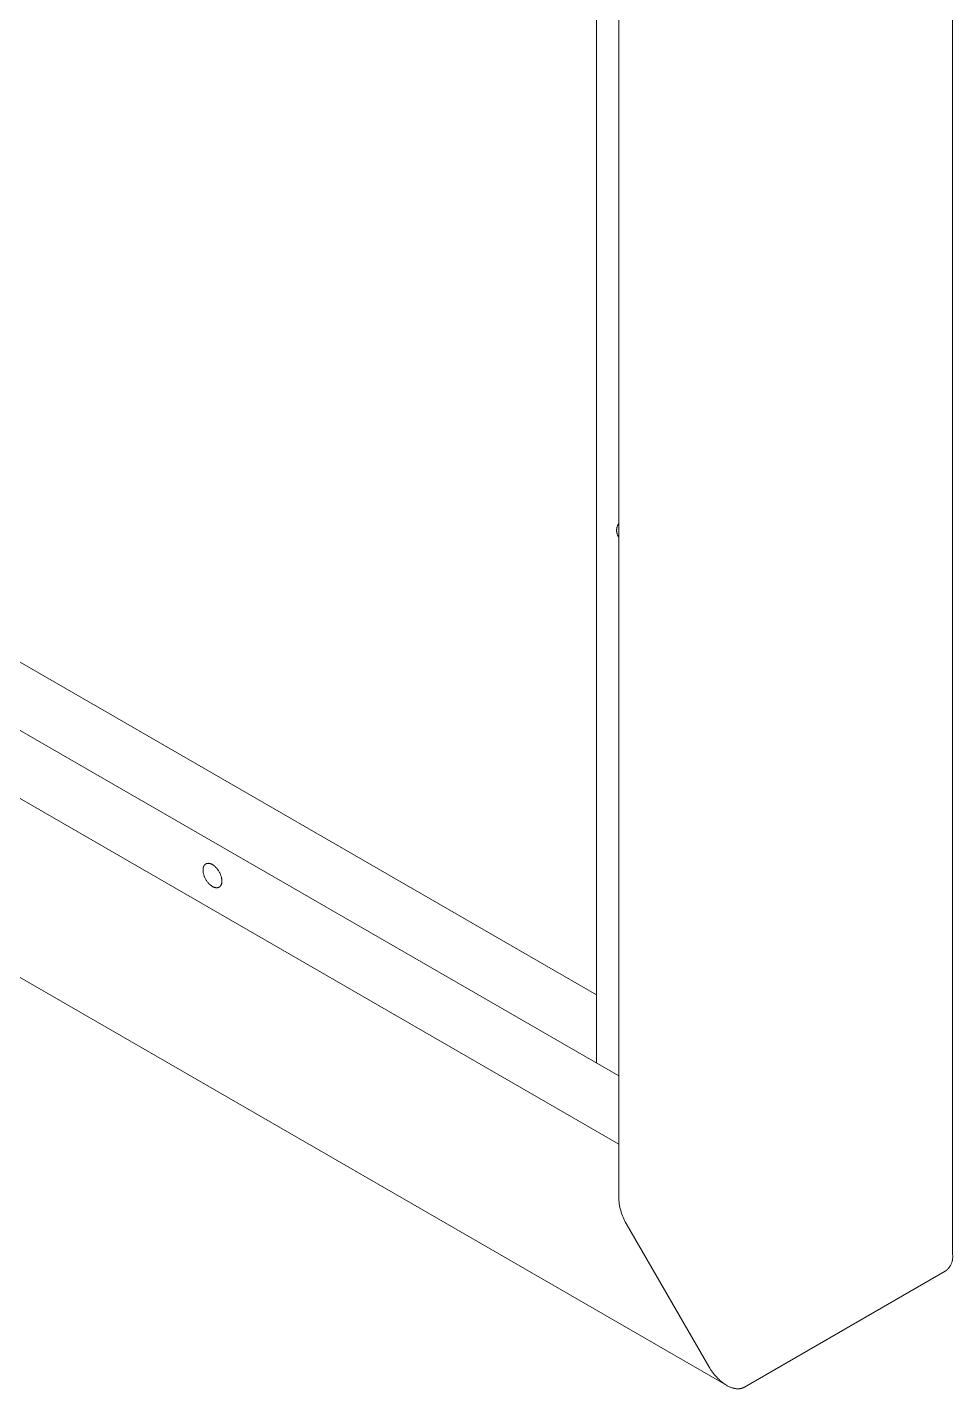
# Model space of a CAD drawing. Header units: millimetres. Extents: x -124 to 15640, y 659 to 4121.
# Drawn here: x 15506.8 to 15617.5, y 3335.6 to 3498.6 of the extents above; entities that cross this region are included whole.
import ezdxf

# ---------------------------------------------------------------- set-up
doc = ezdxf.new("R2010")
doc.units = ezdxf.units.MM
doc.layers.add('ZANO_R', color=7, linetype='Continuous', lineweight=0)

msp = doc.modelspace()

# ---------------------------------------------------------------- linework, layer by layer
at = {"layer": 'ZANO_R'}
for p, q in [((15617.47, 3725.78), (15617.47, 3351.63)), ((15577.53, 3358.36), (15577.53, 3702.72)), ((15574.87, 3374.59), (15574.87, 3701.19)), ((15577.53, 3373.06), (15327.38, 3517.48)), ((15341.53, 3517.48), (15574.87, 3382.76)), ((15327.38, 3509.31), (15577.53, 3364.89)), ((15590.35, 3336.06), (15308.83, 3498.6)), ((15577.45, 3439.08), (15577.48, 3439.12)), ((15577.48, 3439.12), (15577.5, 3439.16)), ((15577.5, 3439.16), (15577.53, 3439.2)), ((15577.27, 3438.47), (15577.28, 3438.52)), ((15577.27, 3438.43), (15577.27, 3438.47)), ((15577.27, 3438.38), (15577.27, 3438.43)), ((15577.27, 3438.33), (15577.27, 3438.38)), ((15577.27, 3438.28), (15577.27, 3438.33)), ((15577.28, 3438.23), (15577.27, 3438.28)), ((15577.28, 3438.57), (15577.29, 3438.62)), ((15577.28, 3438.52), (15577.28, 3438.57)), ((15577.28, 3438.18), (15577.28, 3438.23)), ((15577.29, 3438.13), (15577.28, 3438.18)), ((15577.29, 3438.62), (15577.3, 3438.67)), ((15577.3, 3438.09), (15577.29, 3438.13)), ((15577.3, 3438.67), (15577.31, 3438.71)), ((15577.31, 3438.04), (15577.3, 3438.09)), ((15577.31, 3438.71), (15577.32, 3438.76)), ((15577.32, 3437.99), (15577.31, 3438.04)), ((15577.32, 3438.76), (15577.33, 3438.81)), ((15577.33, 3437.95), (15577.32, 3437.99)), ((15577.33, 3438.81), (15577.35, 3438.85)), ((15577.35, 3437.9), (15577.33, 3437.95)), ((15577.35, 3438.85), (15577.37, 3438.9)), ((15577.37, 3437.85), (15577.35, 3437.9)), ((15577.37, 3438.9), (15577.39, 3438.95)), ((15577.39, 3437.81), (15577.37, 3437.85)), ((15577.39, 3438.95), (15577.41, 3438.99)), ((15577.41, 3437.76), (15577.39, 3437.81)), ((15577.41, 3438.99), (15577.43, 3439.03)), ((15577.43, 3437.72), (15577.41, 3437.76)), ((15577.43, 3439.03), (15577.45, 3439.08)), ((15577.45, 3437.68), (15577.43, 3437.72)), ((15577.48, 3437.64), (15577.45, 3437.68)), ((15577.5, 3437.59), (15577.48, 3437.64)), ((15577.53, 3437.55), (15577.5, 3437.59)), ((15528, 3398.35), (15528.01, 3398.36)), ((15528.01, 3398.36), (15528.02, 3398.37)), ((15528.02, 3398.37), (15528.03, 3398.38)), ((15528.03, 3398.38), (15528.04, 3398.38)), ((15528.04, 3398.38), (15528.05, 3398.39)), ((15528.05, 3398.39), (15528.06, 3398.4)), ((15528.06, 3398.4), (15528.07, 3398.4)), ((15528.07, 3398.4), (15528.08, 3398.41)), ((15528.08, 3398.41), (15528.09, 3398.42)), ((15528.09, 3398.42), (15528.1, 3398.42)), ((15528.1, 3398.42), (15528.11, 3398.43)), ((15528.11, 3398.43), (15528.12, 3398.44)), ((15528.12, 3398.44), (15528.13, 3398.44)), ((15528.13, 3398.44), (15528.14, 3398.45)), ((15528.14, 3398.45), (15528.15, 3398.45)), ((15528.15, 3398.45), (15528.16, 3398.46)), ((15528.16, 3398.46), (15528.17, 3398.46)), ((15528.17, 3398.46), (15528.19, 3398.47)), ((15528.19, 3398.47), (15528.2, 3398.47)), ((15528.2, 3398.47), (15528.21, 3398.47)), ((15528.21, 3398.47), (15528.22, 3398.48)), ((15528.22, 3398.48), (15528.23, 3398.48)), ((15528.23, 3398.48), (15528.24, 3398.48)), ((15528.24, 3398.48), (15528.25, 3398.49)), ((15528.25, 3398.49), (15528.27, 3398.49)), ((15528.27, 3398.49), (15528.28, 3398.49)), ((15528.28, 3398.49), (15528.29, 3398.5)), ((15528.29, 3398.5), (15528.3, 3398.5)), ((15528.3, 3398.5), (15528.31, 3398.5)), ((15528.31, 3398.5), (15528.33, 3398.5)), ((15528.33, 3398.5), (15528.34, 3398.5)), ((15528.34, 3398.5), (15528.35, 3398.5)), ((15528.35, 3398.5), (15528.36, 3398.5)), ((15528.36, 3398.5), (15528.38, 3398.5)), ((15528.38, 3398.5), (15528.39, 3398.51)), ((15528.39, 3398.51), (15528.4, 3398.51)), ((15528.4, 3398.51), (15528.42, 3398.51)), ((15528.42, 3398.51), (15528.43, 3398.5)), ((15528.43, 3398.5), (15528.44, 3398.5)), ((15528.44, 3398.5), (15528.47, 3398.5)), ((15528.47, 3398.5), (15528.49, 3398.5)), ((15528.49, 3398.5), (15528.52, 3398.5)), ((15528.52, 3398.5), (15528.55, 3398.49)), ((15528.55, 3398.49), (15528.57, 3398.49)), ((15528.57, 3398.49), (15528.6, 3398.48)), ((15528.6, 3398.48), (15528.62, 3398.47)), ((15528.62, 3398.47), (15528.65, 3398.47)), ((15528.65, 3398.47), (15528.68, 3398.46)), ((15528.68, 3398.46), (15528.7, 3398.45)), ((15528.7, 3398.45), (15528.73, 3398.44)), ((15528.73, 3398.44), (15528.76, 3398.43)), ((15528.76, 3398.43), (15528.78, 3398.42)), ((15528.78, 3398.42), (15528.81, 3398.4)), ((15528.81, 3398.4), (15528.83, 3398.39)), ((15528.83, 3398.39), (15528.86, 3398.38)), ((15528.86, 3398.38), (15528.88, 3398.37)), ((15528.88, 3398.37), (15528.91, 3398.35)), ((15527.78, 3397.81), (15527.79, 3397.84)), ((15527.78, 3397.78), (15527.78, 3397.81)), ((15527.78, 3397.76), (15527.78, 3397.78)), ((15527.78, 3397.73), (15527.78, 3397.76)), ((15527.78, 3397.7), (15527.78, 3397.73)), ((15527.78, 3397.67), (15527.78, 3397.7)), ((15527.78, 3397.64), (15527.78, 3397.67)), ((15527.78, 3397.61), (15527.78, 3397.64)), ((15527.78, 3397.58), (15527.78, 3397.61)), ((15527.79, 3397.55), (15527.78, 3397.58)), ((15527.79, 3397.9), (15527.8, 3397.92)), ((15527.79, 3397.87), (15527.79, 3397.9)), ((15527.79, 3397.84), (15527.79, 3397.87)), ((15527.79, 3397.51), (15527.79, 3397.55)), ((15527.79, 3397.48), (15527.79, 3397.51)), ((15527.8, 3397.45), (15527.79, 3397.48)), ((15527.8, 3397.95), (15527.81, 3397.98)), ((15527.8, 3397.92), (15527.8, 3397.95)), ((15527.81, 3397.38), (15527.8, 3397.45)), ((15527.81, 3398.01), (15527.82, 3398.03)), ((15527.81, 3397.98), (15527.81, 3398.01)), ((15527.82, 3397.31), (15527.81, 3397.38)), ((15527.82, 3398.03), (15527.83, 3398.06)), ((15527.84, 3397.24), (15527.82, 3397.31)), ((15527.83, 3398.06), (15527.84, 3398.08)), ((15527.84, 3398.08), (15527.85, 3398.11)), ((15527.86, 3397.17), (15527.84, 3397.24)), ((15527.85, 3398.11), (15527.86, 3398.13)), ((15527.86, 3398.13), (15527.87, 3398.16)), ((15527.88, 3397.1), (15527.86, 3397.17)), ((15527.87, 3398.16), (15527.88, 3398.18)), ((15527.88, 3398.18), (15527.89, 3398.19)), ((15527.9, 3397.02), (15527.88, 3397.1)), ((15527.89, 3398.2), (15527.9, 3398.21)), ((15527.89, 3398.19), (15527.89, 3398.2)), ((15527.9, 3398.22), (15527.91, 3398.24)), ((15527.9, 3398.21), (15527.9, 3398.22)), ((15527.93, 3396.95), (15527.9, 3397.02)), ((15527.91, 3398.24), (15527.92, 3398.25)), ((15527.92, 3398.25), (15527.93, 3398.26)), ((15527.93, 3398.27), (15527.94, 3398.28)), ((15527.93, 3398.26), (15527.93, 3398.27)), ((15527.96, 3396.88), (15527.93, 3396.95)), ((15527.94, 3398.28), (15527.95, 3398.29)), ((15527.95, 3398.3), (15527.96, 3398.31)), ((15527.95, 3398.29), (15527.95, 3398.3)), ((15527.96, 3398.31), (15527.97, 3398.32)), ((15528, 3396.8), (15527.96, 3396.88)), ((15527.97, 3398.32), (15527.98, 3398.32)), ((15527.98, 3398.32), (15527.99, 3398.33)), ((15527.99, 3398.33), (15528, 3398.34)), ((15528, 3398.34), (15528, 3398.35)), ((15528.03, 3396.73), (15528, 3396.8)), ((15528.91, 3398.35), (15528.93, 3398.34)), ((15528.93, 3398.34), (15528.96, 3398.32)), ((15528.96, 3398.32), (15528.99, 3398.3)), ((15528.99, 3398.3), (15529.01, 3398.29)), ((15529.01, 3398.29), (15529.04, 3398.27)), ((15529.04, 3398.27), (15529.06, 3398.25)), ((15529.06, 3398.25), (15529.09, 3398.23)), ((15529.09, 3398.23), (15529.12, 3398.21)), ((15529.12, 3398.21), (15529.17, 3398.17)), ((15529.17, 3398.17), (15529.22, 3398.12)), ((15529.22, 3398.12), (15529.27, 3398.07)), ((15529.27, 3398.07), (15529.33, 3398.02)), ((15529.33, 3398.02), (15529.38, 3397.96)), ((15529.38, 3397.96), (15529.43, 3397.9)), ((15529.43, 3397.9), (15529.48, 3397.84)), ((15529.48, 3397.84), (15529.53, 3397.78)), ((15529.53, 3397.78), (15529.58, 3397.71)), ((15529.58, 3397.71), (15529.62, 3397.65)), ((15529.62, 3397.65), (15529.67, 3397.58)), ((15529.67, 3397.58), (15529.71, 3397.51)), ((15529.71, 3397.51), (15529.75, 3397.43)), ((15529.75, 3397.43), (15529.79, 3397.36)), ((15529.79, 3397.36), (15529.82, 3397.29)), ((15529.82, 3397.29), (15529.86, 3397.21)), ((15529.86, 3397.21), (15529.89, 3397.14)), ((15529.89, 3397.14), (15529.91, 3397.06)), ((15529.91, 3397.06), (15529.94, 3396.99)), ((15529.94, 3396.99), (15529.96, 3396.92)), ((15529.96, 3396.92), (15529.98, 3396.85)), ((15529.98, 3396.85), (15530, 3396.78)), ((15530, 3396.78), (15530.01, 3396.71)), ((15528.07, 3396.65), (15528.03, 3396.73)), ((15528.11, 3396.58), (15528.07, 3396.65)), ((15528.15, 3396.51), (15528.11, 3396.58)), ((15528.2, 3396.44), (15528.15, 3396.51)), ((15528.24, 3396.37), (15528.2, 3396.44)), ((15528.29, 3396.31), (15528.24, 3396.37)), ((15528.34, 3396.25), (15528.29, 3396.31)), ((15528.39, 3396.18), (15528.34, 3396.25)), ((15528.44, 3396.13), (15528.39, 3396.18)), ((15528.49, 3396.07), (15528.44, 3396.13)), ((15528.55, 3396.02), (15528.49, 3396.07)), ((15528.6, 3395.97), (15528.55, 3396.02)), ((15528.65, 3395.92), (15528.6, 3395.97)), ((15528.7, 3395.88), (15528.65, 3395.92)), ((15528.73, 3395.86), (15528.7, 3395.88)), ((15528.76, 3395.84), (15528.73, 3395.86)), ((15528.78, 3395.82), (15528.76, 3395.84)), ((15528.81, 3395.8), (15528.78, 3395.82)), ((15528.83, 3395.78), (15528.81, 3395.8)), ((15528.86, 3395.77), (15528.83, 3395.78)), ((15528.88, 3395.75), (15528.86, 3395.77)), ((15528.91, 3395.74), (15528.88, 3395.75)), ((15528.93, 3395.72), (15528.91, 3395.74)), ((15528.96, 3395.71), (15528.93, 3395.72)), ((15528.99, 3395.7), (15528.96, 3395.71)), ((15529.01, 3395.68), (15528.99, 3395.7)), ((15529.04, 3395.67), (15529.01, 3395.68)), ((15529.06, 3395.66), (15529.04, 3395.67)), ((15529.09, 3395.65), (15529.06, 3395.66)), ((15529.12, 3395.64), (15529.09, 3395.65)), ((15529.14, 3395.63), (15529.12, 3395.64)), ((15529.17, 3395.62), (15529.14, 3395.63)), ((15529.19, 3395.62), (15529.17, 3395.62)), ((15529.22, 3395.61), (15529.19, 3395.62)), ((15529.25, 3395.6), (15529.22, 3395.61)), ((15529.27, 3395.6), (15529.25, 3395.6)), ((15529.3, 3395.59), (15529.27, 3395.6)), ((15529.33, 3395.59), (15529.3, 3395.59)), ((15529.35, 3395.59), (15529.33, 3395.59)), ((15529.38, 3395.58), (15529.35, 3395.59)), ((15529.39, 3395.58), (15529.38, 3395.58)), ((15529.4, 3395.58), (15529.39, 3395.58)), ((15529.42, 3395.58), (15529.4, 3395.58)), ((15529.43, 3395.58), (15529.42, 3395.58)), ((15529.44, 3395.58), (15529.43, 3395.58)), ((15529.45, 3395.59), (15529.44, 3395.58)), ((15529.47, 3395.59), (15529.45, 3395.59)), ((15529.48, 3395.59), (15529.47, 3395.59)), ((15529.49, 3395.59), (15529.48, 3395.59)), ((15529.5, 3395.59), (15529.49, 3395.59)), ((15529.52, 3395.59), (15529.5, 3395.59)), ((15529.53, 3395.59), (15529.52, 3395.59)), ((15529.54, 3395.6), (15529.53, 3395.59)), ((15529.55, 3395.6), (15529.54, 3395.6)), ((15529.56, 3395.6), (15529.55, 3395.6)), ((15529.58, 3395.6), (15529.56, 3395.6)), ((15529.59, 3395.61), (15529.58, 3395.6)), ((15529.6, 3395.61), (15529.59, 3395.61)), ((15529.61, 3395.61), (15529.6, 3395.61)), ((15529.62, 3395.62), (15529.61, 3395.61)), ((15529.63, 3395.62), (15529.62, 3395.62)), ((15529.65, 3395.63), (15529.63, 3395.62)), ((15529.66, 3395.63), (15529.65, 3395.63)), ((15529.67, 3395.64), (15529.66, 3395.63)), ((15529.68, 3395.64), (15529.67, 3395.64)), ((15529.69, 3395.65), (15529.68, 3395.64)), ((15529.7, 3395.65), (15529.69, 3395.65)), ((15529.71, 3395.66), (15529.7, 3395.65)), ((15529.72, 3395.67), (15529.71, 3395.66)), ((15529.73, 3395.67), (15529.72, 3395.67)), ((15529.74, 3395.68), (15529.73, 3395.67)), ((15529.75, 3395.68), (15529.74, 3395.68)), ((15529.76, 3395.69), (15529.75, 3395.68)), ((15529.77, 3395.7), (15529.76, 3395.69)), ((15529.78, 3395.71), (15529.77, 3395.7)), ((15529.79, 3395.71), (15529.78, 3395.71)), ((15529.8, 3395.72), (15529.79, 3395.71)), ((15529.81, 3395.73), (15529.8, 3395.72)), ((15529.82, 3395.75), (15529.81, 3395.74)), ((15529.81, 3395.74), (15529.81, 3395.73)), ((15529.83, 3395.76), (15529.82, 3395.75)), ((15529.84, 3395.76), (15529.83, 3395.76)), ((15529.85, 3395.77), (15529.84, 3395.76)), ((15529.86, 3395.78), (15529.85, 3395.77)), ((15529.87, 3395.8), (15529.86, 3395.79)), ((15529.86, 3395.79), (15529.86, 3395.78)), ((15529.88, 3395.81), (15529.87, 3395.8)), ((15529.89, 3395.82), (15529.88, 3395.81)), ((15529.9, 3395.84), (15529.89, 3395.83)), ((15529.89, 3395.83), (15529.89, 3395.82)), ((15529.91, 3395.85), (15529.9, 3395.84)), ((15529.92, 3395.88), (15529.91, 3395.86)), ((15529.91, 3395.86), (15529.91, 3395.85)), ((15529.93, 3395.89), (15529.92, 3395.88)), ((15529.94, 3395.91), (15529.93, 3395.9)), ((15529.93, 3395.9), (15529.93, 3395.89)), ((15529.95, 3395.93), (15529.94, 3395.91)), ((15529.96, 3395.96), (15529.95, 3395.93)), ((15529.97, 3395.98), (15529.96, 3395.96)), ((15529.98, 3396.01), (15529.97, 3395.98)), ((15529.99, 3396.03), (15529.98, 3396.01)), ((15530, 3396.06), (15529.99, 3396.03)), ((15530.01, 3396.11), (15530, 3396.08)), ((15530, 3396.08), (15530, 3396.06)), ((15530.01, 3396.71), (15530.02, 3396.64)), ((15530.02, 3396.14), (15530.01, 3396.11)), ((15530.02, 3396.64), (15530.03, 3396.61)), ((15530.03, 3396.19), (15530.02, 3396.16)), ((15530.02, 3396.16), (15530.02, 3396.14)), ((15530.03, 3396.61), (15530.03, 3396.57)), ((15530.03, 3396.57), (15530.03, 3396.54)), ((15530.03, 3396.54), (15530.04, 3396.51)), ((15530.04, 3396.28), (15530.03, 3396.25)), ((15530.03, 3396.25), (15530.03, 3396.22)), ((15530.03, 3396.22), (15530.03, 3396.19)), ((15530.04, 3396.51), (15530.04, 3396.48)), ((15530.04, 3396.48), (15530.04, 3396.45)), ((15530.04, 3396.45), (15530.04, 3396.42)), ((15530.04, 3396.42), (15530.04, 3396.39)), ((15530.04, 3396.39), (15530.04, 3396.36)), ((15530.04, 3396.36), (15530.04, 3396.33)), ((15530.04, 3396.33), (15530.04, 3396.31)), ((15530.04, 3396.31), (15530.04, 3396.28)), ((15577.53, 3358.36), (15577.54, 3358.15)), ((15577.54, 3358.15), (15577.56, 3357.95)), ((15577.56, 3357.95), (15577.58, 3357.74)), ((15577.58, 3357.74), (15577.61, 3357.53)), ((15577.61, 3357.53), (15577.65, 3357.33)), ((15577.65, 3357.33), (15577.7, 3357.13)), ((15577.7, 3357.13), (15577.75, 3356.93)), ((15577.75, 3356.93), (15577.81, 3356.73)), ((15577.81, 3356.73), (15577.88, 3356.53)), ((15577.88, 3356.53), (15577.95, 3356.33)), ((15577.95, 3356.33), (15578.03, 3356.14)), ((15578.03, 3356.14), (15578.11, 3355.95)), ((15578.11, 3355.95), (15578.2, 3355.77)), ((15578.2, 3355.77), (15578.3, 3355.58)), ((15578.3, 3355.58), (15578.41, 3355.4)), ((15588.31, 3338.26), (15578.41, 3355.4)), ((15617.45, 3351.06), (15617.46, 3351.13)), ((15617.46, 3351.13), (15617.47, 3351.2)), ((15617.48, 3351.56), (15617.47, 3351.63)), ((15617.47, 3351.2), (15617.48, 3351.27)), ((15617.48, 3351.49), (15617.48, 3351.56)), ((15617.48, 3351.41), (15617.48, 3351.49)), ((15617.48, 3351.34), (15617.48, 3351.41)), ((15617.48, 3351.27), (15617.48, 3351.34)), ((15616.59, 3349.69), (15592.55, 3335.81)), ((15616.59, 3349.69), (15616.65, 3349.73)), ((15616.65, 3349.73), (15616.71, 3349.77)), ((15616.71, 3349.77), (15616.76, 3349.82)), ((15616.76, 3349.82), (15616.81, 3349.87)), ((15616.81, 3349.87), (15616.87, 3349.92)), ((15616.87, 3349.92), (15616.92, 3349.97)), ((15616.92, 3349.97), (15616.96, 3350.03)), ((15616.96, 3350.03), (15617.01, 3350.08)), ((15617.01, 3350.08), (15617.06, 3350.14)), ((15617.06, 3350.14), (15617.1, 3350.2)), ((15617.1, 3350.2), (15617.14, 3350.26)), ((15617.14, 3350.26), (15617.18, 3350.32)), ((15617.18, 3350.32), (15617.21, 3350.38)), ((15617.21, 3350.38), (15617.25, 3350.44)), ((15617.25, 3350.44), (15617.28, 3350.51)), ((15617.28, 3350.51), (15617.31, 3350.57)), ((15617.31, 3350.57), (15617.34, 3350.64)), ((15617.34, 3350.64), (15617.36, 3350.71)), ((15617.36, 3350.71), (15617.38, 3350.78)), ((15617.38, 3350.78), (15617.4, 3350.84)), ((15617.4, 3350.84), (15617.42, 3350.91)), ((15617.42, 3350.91), (15617.44, 3350.98)), ((15617.44, 3350.98), (15617.45, 3351.06)), ((15588.31, 3338.26), (15588.4, 3338.09)), ((15588.4, 3338.09), (15588.51, 3337.93)), ((15588.51, 3337.93), (15588.61, 3337.77)), ((15588.61, 3337.77), (15588.73, 3337.61)), ((15588.73, 3337.61), (15588.85, 3337.45)), ((15588.85, 3337.45), (15588.97, 3337.29)), ((15588.97, 3337.29), (15589.1, 3337.14)), ((15589.1, 3337.14), (15589.24, 3336.99)), ((15589.24, 3336.99), (15589.38, 3336.85)), ((15589.38, 3336.85), (15589.52, 3336.71)), ((15589.52, 3336.71), (15589.66, 3336.57)), ((15589.66, 3336.57), (15589.74, 3336.51)), ((15589.74, 3336.51), (15589.81, 3336.45)), ((15589.81, 3336.45), (15589.89, 3336.39)), ((15589.89, 3336.39), (15589.96, 3336.33)), ((15589.96, 3336.33), (15590.04, 3336.27)), ((15590.04, 3336.27), (15590.12, 3336.21)), ((15590.12, 3336.21), (15590.2, 3336.16)), ((15590.2, 3336.16), (15590.27, 3336.11)), ((15590.27, 3336.11), (15590.35, 3336.06)), ((15590.35, 3336.06), (15590.43, 3336.02)), ((15590.43, 3336.02), (15590.51, 3335.97)), ((15590.51, 3335.97), (15590.58, 3335.93)), ((15590.58, 3335.93), (15590.66, 3335.89)), ((15590.66, 3335.89), (15590.74, 3335.86)), ((15590.74, 3335.86), (15590.81, 3335.82)), ((15590.81, 3335.82), (15590.89, 3335.79)), ((15590.89, 3335.79), (15590.97, 3335.76)), ((15590.97, 3335.76), (15591.04, 3335.74)), ((15591.04, 3335.74), (15591.12, 3335.71)), ((15591.12, 3335.71), (15591.19, 3335.69)), ((15591.19, 3335.69), (15591.27, 3335.67)), ((15591.27, 3335.67), (15591.34, 3335.66)), ((15591.34, 3335.66), (15591.41, 3335.64)), ((15591.41, 3335.64), (15591.48, 3335.63)), ((15591.48, 3335.63), (15591.55, 3335.62)), ((15591.55, 3335.62), (15591.62, 3335.61)), ((15591.62, 3335.61), (15591.69, 3335.61)), ((15591.69, 3335.61), (15591.75, 3335.61)), ((15591.75, 3335.61), (15591.79, 3335.61)), ((15591.79, 3335.61), (15591.82, 3335.61)), ((15591.82, 3335.61), (15591.85, 3335.61)), ((15591.85, 3335.61), (15591.88, 3335.61)), ((15591.88, 3335.61), (15591.92, 3335.61)), ((15591.92, 3335.61), (15591.95, 3335.62)), ((15591.95, 3335.62), (15591.98, 3335.62)), ((15591.98, 3335.62), (15592.01, 3335.62)), ((15592.01, 3335.62), (15592.04, 3335.63)), ((15592.04, 3335.63), (15592.07, 3335.63)), ((15592.07, 3335.63), (15592.1, 3335.64)), ((15592.1, 3335.64), (15592.13, 3335.65)), ((15592.13, 3335.65), (15592.16, 3335.65)), ((15592.16, 3335.65), (15592.19, 3335.66)), ((15592.19, 3335.66), (15592.21, 3335.67)), ((15592.21, 3335.67), (15592.24, 3335.68)), ((15592.24, 3335.68), (15592.27, 3335.68)), ((15592.27, 3335.68), (15592.3, 3335.69)), ((15592.3, 3335.69), (15592.32, 3335.7)), ((15592.32, 3335.7), (15592.35, 3335.71)), ((15592.35, 3335.71), (15592.38, 3335.72)), ((15592.38, 3335.72), (15592.4, 3335.73)), ((15592.4, 3335.73), (15592.43, 3335.74)), ((15592.43, 3335.74), (15592.45, 3335.76)), ((15592.45, 3335.76), (15592.48, 3335.77)), ((15592.48, 3335.77), (15592.5, 3335.78)), ((15592.5, 3335.78), (15592.53, 3335.79)), ((15592.53, 3335.79), (15592.55, 3335.81))]:
    msp.add_line(p, q, dxfattribs=at)

doc.saveas('drawing.dxf')
